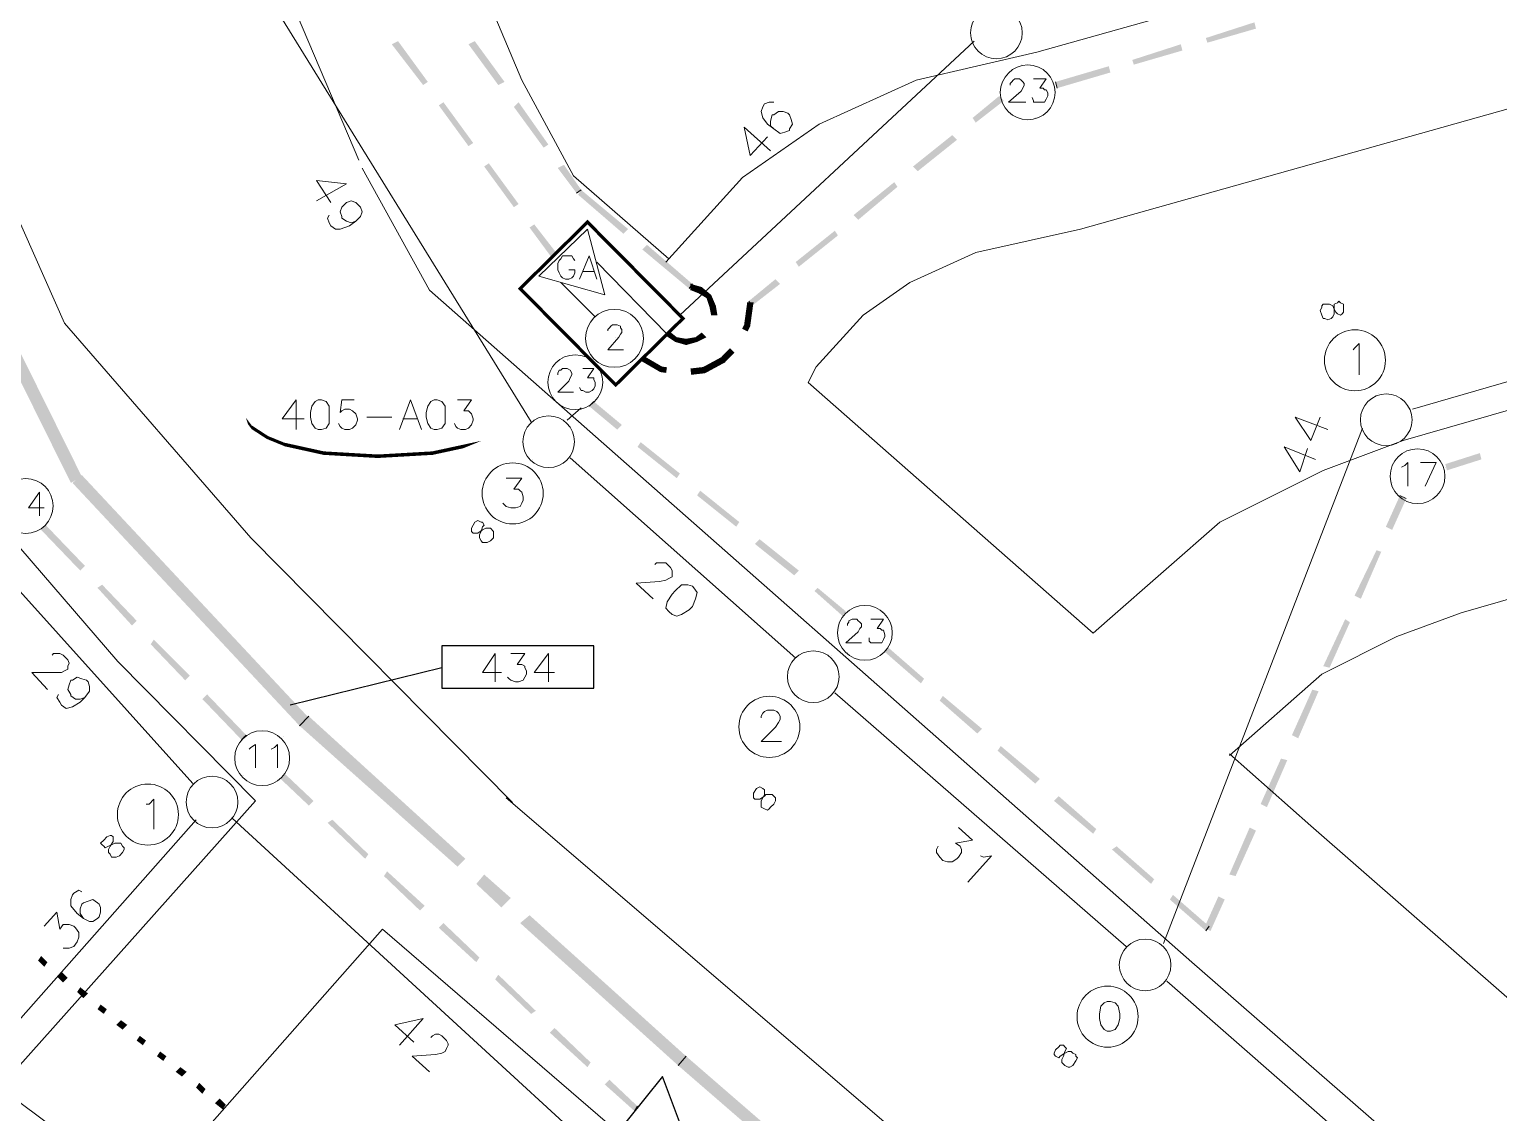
# Model space of a CAD drawing. Header units: millimetres. Extents: x -5 to 817, y 96 to 1062.
# Drawn here: x 173.2 to 250.6, y 659.4 to 716.4 of the extents above; entities that cross this region are included whole.
import ezdxf

# ---------------------------------------------------------------- set-up
doc = ezdxf.new("R2010")
doc.units = ezdxf.units.MM
for name, color, linetype, true_color in [('PDF_AERIAL', 8, 'Continuous', 0x808080), ('PDF_FEED', 11, 'Continuous', 0xff7f7f), ('PDF_HCOUNT', 8, 'Continuous', 0x808080), ('PDF_LINEEXT', 73, 'Continuous', 0xa5dd6e), ('PDF_NODEBOUNDARY', 8, 'Continuous', 0x808080), ('PDF_POLENUMBER', 8, 'Continuous', 0x808080), ('PDF_RDBKGRD', 8, 'Continuous', 0x808080), ('PDF_STRAND', 8, 'Continuous', 0x808080), ('PDF_TRUNK', 12, 'Continuous', 0xb80000), ('PDF_TRUNKEXT', 8, 'Continuous', 0x808080)]:
    doc.layers.add(name, color=color, linetype=linetype, true_color=true_color)
doc.layers.add('PDF_DISTANCE', color=7, linetype='Continuous')

msp = doc.modelspace()

# ---------------------------------------------------------------- linework, layer by layer
at = {"layer": 'PDF_AERIAL', "lineweight": 9}
for points in [[(199.666, 695.794), (185.155, 719.291), (184.083, 721.105)], [(207.498, 701.4), (222.999, 715.828)], [(212.445, 712.613), (212.198, 712.613), (211.951, 712.53), (211.868, 712.365), (211.786, 712.118), (211.868, 711.788), (212.116, 711.459), (212.445, 711.211), (212.775, 710.964), (213.022, 711.046), (213.27, 711.129), (213.27, 711.211), (213.435, 711.459), (213.352, 711.706), (213.27, 711.953), (213.187, 712.036), (212.94, 712.118), (212.693, 712.118), (212.445, 711.953), (212.363, 711.953), (212.28, 711.623), (212.28, 711.376), (212.445, 711.211)], [(212.28, 710.057), (210.879, 711.294), (211.209, 709.81), (212.116, 710.799)], [(188.371, 707.419), (189.937, 708.326), (188.371, 708.49), (189.113, 707.336)], [(190.432, 706.347), (190.185, 706.264), (189.937, 706.347), (189.69, 706.512), (189.69, 706.594), (189.607, 706.841), (189.69, 707.089), (189.855, 707.254), (189.937, 707.336), (190.185, 707.419), (190.432, 707.336), (190.597, 707.171), (190.679, 707.089), (190.762, 706.841), (190.679, 706.594), (190.432, 706.347), (190.102, 706.099), (189.607, 705.935), (189.36, 705.935), (189.113, 706.099), (189.03, 706.264), (188.948, 706.512), (189.03, 706.677)], [(246.084, 696.453), (282.526, 707.006)], [(201.562, 695.876), (202.304, 696.536)], [(241.632, 695.381), (239.9, 696.041), (240.725, 694.804), (241.22, 696.041)], [(232.975, 668.339), (243.446, 695.464)], [(240.972, 693.815), (239.323, 694.474), (240.148, 693.155), (240.56, 694.392)], [(213.6, 683.344), (201.727, 693.897)], [(181.857, 676.748), (171.304, 688.456)], [(206.179, 688.291), (206.262, 688.373), (206.427, 688.373), (206.592, 688.373), (206.756, 688.373), (207.004, 688.126), (207.086, 687.961), (207.086, 687.796), (207.086, 687.631), (206.921, 687.549), (206.756, 687.466), (206.427, 687.384), (205.19, 687.301), (206.097, 686.477)], [(174.437, 683.509), (174.52, 683.591), (174.684, 683.591), (174.849, 683.591), (175.014, 683.509), (175.262, 683.262), (175.344, 683.097), (175.262, 682.932), (175.262, 682.767), (175.097, 682.684), (174.932, 682.602), (174.602, 682.602), (173.365, 682.602), (174.19, 681.695)], [(176.168, 681.283), (175.921, 681.2), (175.674, 681.2), (175.426, 681.365), (175.426, 681.448), (175.262, 681.695), (175.344, 681.942), (175.426, 682.19), (175.509, 682.19), (175.756, 682.355), (176.004, 682.272), (176.251, 682.19), (176.333, 682.107), (176.416, 681.86), (176.416, 681.613), (176.168, 681.283), (175.921, 681.035), (175.509, 680.788), (175.179, 680.706), (174.932, 680.871), (174.849, 681.035), (174.684, 681.283), (174.767, 681.448)], [(230.996, 668.174), (215.661, 681.53)], [(171.304, 662.732), (182.022, 674.852)], [(205.025, 655.559), (183.919, 674.934)], [(222.174, 674.44), (222.916, 673.78), (222.009, 673.615), (222.257, 673.45), (222.339, 673.285), (222.339, 673.12), (222.174, 672.873), (222.092, 672.791), (221.844, 672.626), (221.597, 672.626), (221.35, 672.708), (221.185, 672.873), (221.02, 673.12), (221.02, 673.285), (221.102, 673.45)], [(223.328, 672.956), (223.493, 672.873), (223.906, 672.956), (222.669, 671.554)], [(176.004, 671.059), (175.839, 671.142), (175.591, 670.977), (175.509, 670.894), (175.426, 670.647), (175.426, 670.317), (175.756, 669.905), (176.086, 669.658), (176.416, 669.493), (176.581, 669.493), (176.828, 669.658), (176.91, 669.74), (176.993, 669.987), (176.993, 670.235), (176.91, 670.4), (176.828, 670.482), (176.581, 670.647), (176.333, 670.565), (176.086, 670.482), (176.004, 670.4), (175.921, 670.152), (175.921, 669.905), (176.086, 669.658)], [(174.025, 669.245), (174.684, 669.987), (174.849, 669.081), (175.014, 669.328), (175.179, 669.328), (175.344, 669.328), (175.591, 669.245), (175.674, 669.163), (175.839, 668.916), (175.839, 668.668), (175.756, 668.421), (175.591, 668.174), (175.344, 668.091), (175.179, 668.091), (175.014, 668.091)], [(252.35, 649.541), (233.14, 666.36)], [(192.74, 662.979), (193.977, 664.381), (192.493, 664.051), (193.482, 663.144)], [(194.389, 663.392), (194.472, 663.474), (194.637, 663.557), (194.802, 663.557), (194.966, 663.474), (195.214, 663.227), (195.296, 663.062), (195.296, 662.979), (195.214, 662.815), (195.131, 662.65), (194.966, 662.567), (194.637, 662.485), (193.4, 662.402), (194.307, 661.578)], [(196.451, 642.285), (171.551, 660.836)]]:
    msp.add_lwpolyline(points, dxfattribs=at)
msp.add_lwpolyline([(208.158, 687.137), (207.911, 687.219), (207.581, 687.219), (207.251, 686.889), (207.086, 686.724), (206.839, 686.312), (206.756, 685.982), (206.921, 685.817), (207.086, 685.652), (207.334, 685.57), (207.581, 685.652), (207.993, 685.9), (208.158, 686.065), (208.323, 686.477), (208.405, 686.807), (208.241, 687.054)], close=True, dxfattribs=at)
at = {"layer": 'PDF_DISTANCE', "color": 145, "lineweight": 25, "true_color": 0x4a8395}
msp.add_lwpolyline([(194.966, 681.777), (202.964, 681.777), (202.964, 684.004), (194.966, 684.004)], close=True, dxfattribs=at)
at = {"layer": 'PDF_DISTANCE', "lineweight": 0}
for points in [[(197.77, 682.107), (197.77, 683.591), (197.11, 682.602), (198.099, 682.602)], [(198.594, 683.591), (199.336, 683.591), (198.924, 683.014), (199.171, 683.014), (199.336, 682.932), (199.336, 682.849), (199.419, 682.684), (199.419, 682.519), (199.336, 682.355), (199.254, 682.19), (199.006, 682.107), (198.842, 682.107), (198.594, 682.19), (198.512, 682.272), (198.429, 682.355)], [(200.573, 682.107), (200.573, 683.591), (199.831, 682.602), (200.903, 682.602)]]:
    msp.add_lwpolyline(points, dxfattribs=at)
at = {"layer": 'PDF_DISTANCE', "color": 145, "lineweight": 25, "true_color": 0x4a8395}
msp.add_lwpolyline([(194.966, 682.849), (186.969, 680.871)], dxfattribs=at)
at = {"layer": 'PDF_FEED', "lineweight": 20}
for points in [[(225.472, 714.592), (225.472, 714.592)], [(227.286, 713.602), (227.286, 713.602)], [(224.4, 712.778), (224.4, 712.778)], [(226.214, 711.788), (226.214, 711.788)], [(201.315, 699.174), (201.315, 699.174)], [(203.294, 698.762), (203.294, 698.762)], [(200.82, 697.195), (200.82, 697.195)], [(202.799, 696.7), (202.799, 696.7)], [(246.001, 694.392), (246.001, 694.392)], [(247.815, 693.403), (247.815, 693.403)], [(245.012, 692.578), (245.012, 692.578)], [(174.272, 692.248), (174.272, 692.248)], [(246.826, 691.589), (246.826, 691.589)], [(173.942, 690.27), (173.942, 690.27)], [(216.155, 685.735), (216.155, 685.735)], [(218.217, 685.817), (218.217, 685.817)], [(216.32, 683.674), (216.32, 683.674)], [(218.382, 683.756), (218.382, 683.756)], [(184.496, 679.222), (184.496, 679.222)], [(186.639, 679.222), (186.639, 679.222)], [(184.496, 677.16), (184.496, 677.16)], [(186.557, 677.078), (186.557, 677.078)]]:
    msp.add_lwpolyline(points, dxfattribs=at)
at = {"layer": 'PDF_FEED', "color": 7, "lineweight": 9}
for points in [[(224.895, 713.52), (224.895, 713.602), (224.977, 713.685), (225.06, 713.767), (225.142, 713.85), (225.39, 713.85), (225.472, 713.767), (225.554, 713.685), (225.637, 713.602), (225.637, 713.52), (225.554, 713.355), (225.472, 713.19), (224.812, 712.613), (225.719, 712.613)], [(226.132, 713.85), (226.791, 713.85), (226.461, 713.355), (226.626, 713.355), (226.709, 713.272), (226.791, 713.272), (226.874, 713.107), (226.874, 712.943), (226.791, 712.778), (226.709, 712.613), (226.544, 712.613), (226.297, 712.613), (226.132, 712.613), (226.132, 712.695), (226.049, 712.86)], [(201.068, 698.267), (201.068, 698.349), (201.15, 698.514), (201.232, 698.514), (201.315, 698.597), (201.562, 698.597), (201.727, 698.514), (201.81, 698.349), (201.81, 698.267), (201.727, 698.102), (201.645, 697.937), (201.068, 697.36), (201.892, 697.36)], [(202.387, 698.597), (202.964, 698.597), (202.634, 698.102), (202.799, 698.102), (202.964, 698.102), (202.964, 698.02), (203.046, 697.855), (203.046, 697.69), (202.964, 697.525), (202.881, 697.442), (202.717, 697.36), (202.552, 697.36), (202.387, 697.442), (202.304, 697.442), (202.222, 697.607)], [(245.507, 693.403), (245.672, 693.485), (245.837, 693.65), (245.837, 692.413)], [(246.743, 692.413), (247.321, 693.65), (246.496, 693.65)], [(173.777, 690.847), (173.777, 692.083), (173.2, 691.259), (174.025, 691.259)], [(216.32, 685.075), (216.32, 685.158), (216.403, 685.24), (216.403, 685.323), (216.568, 685.405), (216.815, 685.405), (216.898, 685.323), (216.98, 685.24), (217.062, 685.158), (217.062, 684.993), (216.98, 684.91), (216.898, 684.746), (216.238, 684.168), (217.062, 684.168)], [(217.557, 685.405), (218.217, 685.405), (217.887, 684.91), (218.052, 684.91), (218.134, 684.828), (218.217, 684.828), (218.299, 684.581), (218.299, 684.498), (218.217, 684.333), (218.134, 684.168), (217.969, 684.168), (217.722, 684.168), (217.557, 684.168), (217.475, 684.251), (217.475, 684.416)], [(184.825, 678.562), (184.908, 678.644), (185.155, 678.809), (185.155, 677.573)], [(185.98, 678.562), (186.145, 678.644), (186.31, 678.809), (186.31, 677.573)]]:
    msp.add_lwpolyline(points, dxfattribs=at)
at = {"layer": 'PDF_FEED', "lineweight": 0}
for points in [[(227.368, 713.355), (227.286, 713.685)], [(202.304, 707.996), (202.057, 707.831)], [(208.158, 703.049), (207.993, 702.802)], [(208.076, 703.049), (208.076, 702.719)], [(211.374, 702.06), (211.044, 702.06)], [(211.291, 701.895), (211.126, 702.142)], [(202.717, 696.618), (202.964, 696.865)], [(245.424, 691.919), (245.754, 691.754)], [(184.661, 679.304), (184.413, 679.057)], [(235.366, 669.245), (235.201, 668.998)], [(205.272, 659.764), (205.108, 659.517)]]:
    msp.add_lwpolyline(points, dxfattribs=at)
at = {"layer": 'PDF_FEED', "color": 7, "lineweight": 0}
for points in [[(201.975, 704.286), (201.892, 704.368), (201.81, 704.533), (201.645, 704.533), (201.48, 704.533), (201.315, 704.533), (201.232, 704.368), (201.15, 704.286), (201.068, 704.121), (201.068, 703.791), (201.15, 703.626), (201.232, 703.461), (201.315, 703.379), (201.48, 703.296), (201.645, 703.296), (201.81, 703.379), (201.892, 703.461), (201.975, 703.626), (201.975, 703.791), (201.645, 703.791)], [(202.222, 703.296), (202.717, 704.533), (203.129, 703.296)], [(202.387, 703.708), (202.964, 703.708)]]:
    msp.add_lwpolyline(points, dxfattribs=at)
at = {"layer": 'PDF_FEED', "lineweight": 0}
for points, const_width in [([(210.92, 700.617), (211.044, 700.864), (211.209, 702.06)], 0.327), ([(208.076, 698.432), (208.776, 698.514), (209.766, 699.05), (210.26, 699.545)], 0.335), ([(205.52, 699.133), (206.509, 698.556), (206.798, 698.514)], 0.297)]:
    msp.add_lwpolyline(points, dxfattribs=dict(at, const_width=const_width))
at = {"layer": 'PDF_FEED', "lineweight": 20}
for centre in [(225.819, 713.131), (201.991, 697.877), (246.349, 692.93), (173.05, 691.364), (217.244, 684.685), (185.501, 678.089)]:
    msp.add_circle(centre, 1.443, dxfattribs=at)
at = {"layer": 'PDF_FEED', "transparency": 33554559}
for points in [[(237.757, 716.818), (235.283, 715.746), (235.201, 715.993)], [(237.839, 716.488), (237.757, 716.818), (235.283, 715.746)], [(194.224, 713.685), (192.328, 715.663), (192.658, 715.828)], [(196.698, 715.828), (196.368, 715.663), (198.264, 713.685)], [(193.977, 713.52), (194.224, 713.685), (192.328, 715.663)], [(196.368, 715.663), (198.264, 713.685), (197.935, 713.52)], [(233.882, 715.663), (231.408, 714.592), (231.326, 714.839)], [(233.964, 715.334), (233.882, 715.663), (231.408, 714.592)], [(230.089, 714.509), (227.368, 713.355), (227.286, 713.685)], [(230.172, 714.179), (230.089, 714.509), (227.368, 713.355)], [(224.318, 712.943), (223.081, 711.541), (222.916, 711.788)], [(224.565, 712.695), (224.318, 712.943), (223.081, 711.541)], [(196.615, 710.469), (194.802, 712.448), (195.049, 712.613)], [(196.368, 710.304), (196.615, 710.469), (194.802, 712.448)], [(199.006, 712.613), (198.759, 712.365), (200.573, 710.387)], [(198.759, 712.365), (200.573, 710.387), (200.326, 710.222)], [(221.844, 710.881), (220.031, 708.985), (219.783, 709.232)], [(222.092, 710.634), (221.844, 710.881), (220.031, 708.985)], [(199.006, 707.254), (197.193, 709.232), (197.44, 709.397)], [(198.759, 707.089), (199.006, 707.254), (197.193, 709.232)], [(201.397, 709.315), (201.068, 709.15), (202.304, 707.996)], [(201.068, 709.15), (202.304, 707.996), (202.057, 707.831)], [(218.794, 708.408), (216.898, 706.429), (216.65, 706.677)], [(218.959, 708.161), (218.794, 708.408), (216.898, 706.429)], [(202.304, 707.996), (202.139, 707.748), (204.778, 705.935)], [(202.139, 707.748), (204.778, 705.935), (204.53, 705.687)], [(200.985, 704.698), (199.584, 706.017), (199.831, 706.182)], [(200.738, 704.451), (200.985, 704.698), (199.584, 706.017)], [(215.661, 705.852), (213.765, 703.956), (213.6, 704.203)], [(215.826, 705.605), (215.661, 705.852), (213.765, 703.956)], [(205.767, 705.11), (205.52, 704.863), (208.158, 703.049)], [(205.52, 704.863), (208.158, 703.049), (207.993, 702.802)], [(208.653, 702.884), (208.488, 702.554), (208.076, 703.049)], [(208.488, 702.554), (208.076, 703.049), (208.076, 702.719)], [(208.9, 702.307), (208.653, 702.884), (208.488, 702.554)], [(209.147, 702.472), (208.9, 702.307), (208.653, 702.884)], [(212.528, 703.296), (211.291, 701.895), (211.126, 702.142)], [(212.775, 703.049), (212.528, 703.296), (211.291, 701.895)], [(209.065, 701.812), (209.147, 702.472), (208.9, 702.307)], [(209.395, 701.895), (209.065, 701.812), (209.147, 702.472)], [(209.147, 701.4), (209.395, 701.895), (209.065, 701.812)], [(209.477, 701.4), (209.147, 701.4), (209.395, 701.895)], [(206.756, 700.328), (206.921, 700.575), (207.251, 699.998)], [(206.921, 700.575), (207.251, 699.998), (207.334, 700.246)], [(208.323, 700.246), (208.9, 700.246), (208.653, 700.493)], [(207.251, 699.998), (207.334, 700.246), (207.828, 699.833)], [(207.334, 700.246), (207.828, 699.833), (207.828, 700.163)], [(207.828, 700.163), (208.405, 699.998), (208.323, 700.246)], [(207.828, 699.833), (207.828, 700.163), (208.405, 699.998)], [(208.405, 699.998), (208.323, 700.246), (208.9, 700.246)], [(204.448, 695.629), (202.717, 696.618), (202.964, 696.865)], [(204.201, 695.381), (204.448, 695.629), (202.717, 696.618)], [(207.498, 693.073), (205.272, 694.474), (205.437, 694.722)], [(207.334, 692.825), (207.498, 693.073), (205.272, 694.474)], [(247.815, 693.567), (247.898, 693.238), (249.629, 694.145)], [(247.898, 693.238), (249.629, 694.145), (249.712, 693.815)], [(210.631, 690.517), (208.405, 691.919), (208.57, 692.166)], [(210.467, 690.27), (210.631, 690.517), (208.405, 691.919)], [(244.682, 690.27), (245.012, 690.105), (245.424, 691.919)], [(245.012, 690.105), (245.424, 691.919), (245.754, 691.754)], [(174.107, 690.352), (173.86, 690.105), (176.168, 688.208)], [(173.86, 690.105), (176.168, 688.208), (175.921, 687.961)], [(213.765, 687.961), (211.456, 689.363), (211.703, 689.61)], [(213.517, 687.714), (213.765, 687.961), (211.456, 689.363)], [(243.033, 686.642), (243.363, 686.477), (244.188, 689.033)], [(243.363, 686.477), (244.188, 689.033), (244.435, 688.95)], [(177.075, 687.219), (176.828, 687.054), (178.889, 685.323)], [(176.828, 687.054), (178.889, 685.323), (178.642, 685.075)], [(216.238, 685.817), (214.589, 686.889), (214.754, 687.054)], [(216.073, 685.57), (216.238, 685.817), (214.589, 686.889)], [(241.384, 682.932), (241.714, 682.849), (242.539, 685.405)], [(241.714, 682.849), (242.539, 685.405), (242.786, 685.24)], [(179.796, 684.333), (179.631, 684.086), (181.692, 682.437)], [(179.631, 684.086), (181.692, 682.437), (181.445, 682.19)], [(218.464, 683.921), (218.299, 683.674), (220.36, 682.272)], [(218.299, 683.674), (220.36, 682.272), (220.195, 682.025)], [(239.735, 679.304), (240.065, 679.139), (240.807, 681.695)], [(240.065, 679.139), (240.807, 681.695), (241.137, 681.613)], [(182.599, 681.448), (182.352, 681.2), (184.661, 679.304)], [(182.352, 681.2), (184.661, 679.304), (184.413, 679.057)], [(221.35, 681.365), (221.185, 681.118), (223.411, 679.634)], [(221.185, 681.118), (223.411, 679.634), (223.164, 679.386)], [(224.4, 678.727), (224.235, 678.48), (226.461, 676.996)], [(224.235, 678.48), (226.461, 676.996), (226.214, 676.748)], [(238.086, 675.676), (238.416, 675.511), (239.158, 678.067)], [(238.416, 675.511), (239.158, 678.067), (239.488, 677.985)], [(186.722, 677.243), (186.474, 676.996), (188.206, 675.841)], [(186.474, 676.996), (188.206, 675.841), (187.958, 675.594)], [(227.451, 676.089), (227.203, 675.841), (229.43, 674.357)], [(227.203, 675.841), (229.43, 674.357), (229.265, 674.11)], [(189.195, 674.852), (188.948, 674.687), (191.091, 673.038)], [(188.948, 674.687), (191.091, 673.038), (190.927, 672.791)], [(236.438, 671.966), (236.767, 671.884), (237.509, 674.44)], [(236.767, 671.884), (237.509, 674.44), (237.839, 674.275)], [(230.501, 673.45), (230.254, 673.285), (232.48, 671.719)], [(230.254, 673.285), (232.48, 671.719), (232.315, 671.472)], [(192.081, 672.131), (191.916, 671.884), (194.06, 670.317)], [(191.916, 671.884), (194.06, 670.317), (193.812, 670.07)], [(233.469, 670.894), (233.305, 670.647), (235.366, 669.245)], [(233.305, 670.647), (235.366, 669.245), (235.201, 668.998)], [(235.118, 669.163), (235.448, 668.998), (235.86, 670.812)], [(235.448, 668.998), (235.86, 670.812), (236.19, 670.647)], [(195.049, 669.41), (194.802, 669.163), (196.945, 667.597)], [(194.802, 669.163), (196.945, 667.597), (196.78, 667.349)], [(197.935, 666.69), (197.77, 666.442), (199.913, 664.793)], [(197.77, 666.442), (199.913, 664.793), (199.666, 664.628)], [(200.903, 663.886), (200.655, 663.639), (202.799, 662.073)], [(200.655, 663.639), (202.799, 662.073), (202.634, 661.825)], [(203.788, 661.166), (203.541, 660.918), (205.272, 659.764)], [(203.541, 660.918), (205.272, 659.764), (205.108, 659.517)]]:
    msp.add_solid(points, dxfattribs=at)
at = {"layer": 'PDF_HCOUNT', "lineweight": 9}
for points in [[(242.951, 699.586), (243.033, 699.669), (243.281, 699.916), (243.281, 698.267)], [(198.347, 692.825), (199.171, 692.825), (198.759, 692.248), (199.006, 692.248), (199.089, 692.166), (199.171, 692.083), (199.254, 691.836), (199.254, 691.671), (199.171, 691.506), (199.089, 691.341), (198.842, 691.259), (198.594, 691.259), (198.347, 691.341), (198.264, 691.424), (198.182, 691.506)], [(211.786, 680.211), (211.786, 680.293), (211.868, 680.458), (211.951, 680.541), (212.116, 680.623), (212.445, 680.623), (212.61, 680.541), (212.693, 680.458), (212.775, 680.293), (212.775, 680.129), (212.693, 679.964), (212.528, 679.716), (211.786, 678.974), (212.858, 678.974)], [(179.384, 675.676), (179.549, 675.676), (179.796, 675.924), (179.796, 674.357)]]:
    msp.add_lwpolyline(points, dxfattribs=at)
msp.add_lwpolyline([(230.007, 665.288), (229.842, 665.206), (229.677, 665.041), (229.594, 664.628), (229.594, 664.381), (229.677, 664.051), (229.842, 663.804), (230.007, 663.721), (230.172, 663.721), (230.419, 663.804), (230.584, 664.051), (230.666, 664.381), (230.666, 664.628), (230.584, 665.041), (230.419, 665.206), (230.172, 665.288)], close=True, dxfattribs=at)
for centre in [(243.051, 699.032), (198.693, 692.023), (212.215, 679.738), (179.482, 675.121), (230.024, 664.485)]:
    msp.add_circle(centre, 1.608, dxfattribs=at)
at = {"layer": 'PDF_LINEEXT', "lineweight": 25}
msp.add_lwpolyline([(206.592, 661.33), (203.788, 657.868), (208.158, 657.126)], close=True, dxfattribs=at)
at = {"layer": 'PDF_NODEBOUNDARY', "transparency": 33554559}
for points in [[(173.86, 667.679), (173.695, 667.432), (174.19, 667.349)], [(173.695, 667.432), (174.19, 667.349), (174.025, 667.102)], [(174.932, 666.854), (174.684, 666.607), (175.262, 666.525)], [(174.684, 666.607), (175.262, 666.525), (175.014, 666.277)], [(175.921, 666.03), (175.756, 665.783), (176.333, 665.7)], [(175.756, 665.783), (176.333, 665.7), (176.086, 665.453)], [(176.993, 665.123), (176.828, 664.876), (177.323, 664.876)], [(176.828, 664.876), (177.323, 664.876), (177.158, 664.628)], [(178.065, 664.299), (177.817, 664.051), (178.395, 664.051)], [(177.817, 664.051), (178.395, 664.051), (178.147, 663.804)], [(179.054, 663.474), (178.889, 663.227), (179.384, 663.227)], [(178.889, 663.227), (179.384, 663.227), (179.219, 662.979)], [(180.126, 662.65), (179.961, 662.402), (180.456, 662.402)], [(179.961, 662.402), (180.456, 662.402), (180.291, 662.155)], [(181.198, 661.825), (180.95, 661.578), (181.528, 661.578)], [(180.95, 661.578), (181.528, 661.578), (181.28, 661.33)], [(182.187, 661.001), (182.022, 660.753), (182.517, 660.671)], [(182.022, 660.753), (182.517, 660.671), (182.352, 660.424)], [(183.259, 660.176), (183.012, 659.929), (183.589, 659.846)], [(183.012, 659.929), (183.589, 659.846), (183.424, 659.599)]]:
    msp.add_solid(points, dxfattribs=at)
at = {"layer": 'PDF_POLENUMBER', "lineweight": 9}
for points in [[(242.456, 701.977), (242.291, 702.06), (242.209, 702.142), (242.126, 702.06), (241.962, 701.977), (241.962, 701.895), (241.962, 701.647), (241.962, 701.482), (241.879, 701.318), (241.797, 701.235), (241.632, 701.153), (241.467, 701.235), (241.384, 701.235), (241.302, 701.4), (241.22, 701.647), (241.302, 701.812), (241.302, 701.895), (241.384, 701.977), (241.549, 701.977), (241.714, 701.977), (241.879, 701.895), (241.962, 701.73), (242.044, 701.565), (242.126, 701.482), (242.291, 701.4), (242.374, 701.482), (242.456, 701.565), (242.456, 701.73)], [(196.615, 690.352), (196.533, 690.187), (196.533, 690.022), (196.615, 689.94), (196.78, 689.94), (196.863, 689.94), (197.11, 690.105), (197.275, 690.187), (197.44, 690.187), (197.522, 690.187), (197.687, 690.022), (197.687, 689.94), (197.687, 689.857), (197.687, 689.692), (197.522, 689.528), (197.357, 689.445), (197.275, 689.445), (197.11, 689.445), (197.028, 689.528), (196.945, 689.692), (196.945, 689.857), (197.028, 690.022), (197.11, 690.27), (197.193, 690.352), (197.11, 690.517), (197.028, 690.517), (196.863, 690.599), (196.698, 690.517)], [(211.374, 676.253), (211.374, 676.089), (211.374, 676.006), (211.456, 675.924), (211.621, 675.924), (211.703, 675.924), (211.951, 676.089), (212.033, 676.171), (212.198, 676.171), (212.363, 676.171), (212.528, 676.006), (212.528, 675.924), (212.528, 675.841), (212.445, 675.676), (212.28, 675.511), (212.198, 675.429), (212.116, 675.347), (211.951, 675.429), (211.786, 675.511), (211.786, 675.676), (211.786, 675.841), (211.868, 676.006), (211.951, 676.171), (211.951, 676.336), (211.951, 676.418), (211.868, 676.501), (211.703, 676.583), (211.538, 676.501)], [(177.158, 673.78), (176.993, 673.615), (177.075, 673.533), (177.158, 673.45), (177.24, 673.368), (177.405, 673.45), (177.57, 673.533), (177.735, 673.615), (177.9, 673.615), (178.065, 673.615), (178.147, 673.45), (178.23, 673.368), (178.23, 673.285), (178.147, 673.12), (177.982, 672.956), (177.817, 672.873), (177.735, 672.873), (177.57, 672.873), (177.488, 673.038), (177.405, 673.12), (177.405, 673.285), (177.488, 673.45), (177.653, 673.698), (177.653, 673.78), (177.653, 673.945), (177.57, 674.027), (177.488, 674.027), (177.323, 673.945)], [(227.286, 662.732), (227.203, 662.567), (227.203, 662.485), (227.286, 662.402), (227.451, 662.32), (227.533, 662.402), (227.781, 662.567), (227.945, 662.65), (228.11, 662.65), (228.193, 662.567), (228.358, 662.485), (228.358, 662.402), (228.44, 662.32), (228.358, 662.155), (228.193, 661.908), (228.028, 661.825), (227.945, 661.825), (227.781, 661.908), (227.698, 661.99), (227.616, 662.073), (227.616, 662.237), (227.698, 662.402), (227.781, 662.65), (227.863, 662.815), (227.781, 662.897), (227.698, 662.979), (227.533, 662.979), (227.451, 662.897)]]:
    msp.add_lwpolyline(points, close=True, dxfattribs=at)
at = {"layer": 'PDF_RDBKGRD', "lineweight": 0}
for points in [[(155.309, 673.45), (170.562, 659.517), (185.155, 675.841), (177.9, 683.179), (167.017, 695.794), (159.761, 711.953), (157.618, 719.291), (149.373, 746.993), (140.799, 775.685), (112.024, 871.819), (107.82, 879.322), (101.801, 885.835), (95.205, 888.308), (62.309, 891.194), (56.29, 891.689), (48.375, 895.234), (44.005, 901.665), (35.101, 937.942), (32.215, 941.982), (27.268, 942.311), (8.058, 935.551)], [(206.921, 704.368), (201.892, 708.738), (199.171, 713.767), (196.863, 719.291), (195.379, 722.589), (280.217, 746.993), (319.215, 758.206), (323.172, 746.993), (324.656, 742.871), (240.642, 719.291), (226.297, 715.251), (219.948, 713.767), (214.836, 711.459), (210.796, 708.655), (206.756, 704.203)], [(198.677, 675.759), (184.908, 689.692), (175.097, 700.988), (168.748, 715.251), (161.245, 740.48), (176.086, 744.685), (177.982, 738.996), (186.474, 719.291), (190.597, 709.562)], [(236.438, 678.315), (240.725, 674.522), (258.863, 658.692), (270.488, 650.2), (278.403, 647.479), (290.688, 644.511), (295.965, 643.439), (300.664, 642.78), (306.188, 643.192), (315.999, 643.769), (324.491, 644.841), (354.997, 647.15), (358.295, 648.056), (335.952, 710.881), (248.64, 685.735), (245.259, 684.498), (241.302, 682.519), (236.438, 678.232)], [(198.347, 676.006), (241.467, 639.07), (261.749, 623.817), (307.013, 610.873), (361.428, 615.572), (369.59, 617.386), (361.675, 639.07), (356.646, 637.751), (325.481, 635.36), (316.824, 634.288), (306.848, 633.711), (300.417, 633.216), (294.316, 633.958), (288.544, 635.195), (275.683, 638.328), (266.036, 641.626), (252.927, 651.272), (234.459, 667.349), (194.307, 702.719), (190.762, 709.15)], [(367.364, 607.245), (372.393, 608.482), (378.907, 593.311), (361.345, 588.942), (313.279, 585.314), (284.504, 586.056), (242.456, 601.144), (179.301, 654.9), (191.833, 669.081), (204.201, 658.445)]]:
    msp.add_lwpolyline(points, dxfattribs=at)
msp.add_lwpolyline([(330.593, 719.291), (332.819, 719.868), (327.789, 733.802), (276.012, 719.291), (228.605, 705.935), (223.081, 704.698), (219.618, 703.131), (217.145, 701.4), (214.671, 698.679), (214.259, 697.855), (229.265, 684.663), (230.007, 685.323), (235.943, 690.517), (241.384, 693.238), (245.589, 694.804)], close=True, dxfattribs=at)
at = {"layer": 'PDF_STRAND', "lineweight": 9}
for points in [[(222.999, 715.828), (222.999, 715.828)], [(222.999, 715.828), (222.999, 715.828)], [(222.999, 715.828), (222.999, 715.828)], [(224.73, 715.004), (224.73, 715.004)], [(224.73, 715.004), (224.73, 715.004)], [(224.73, 715.004), (224.73, 715.004)], [(244.27, 697.278), (244.27, 697.278)], [(244.27, 697.278), (244.27, 697.278)], [(246.084, 696.453), (246.084, 696.453)], [(246.084, 696.453), (246.084, 696.453)], [(199.666, 695.794), (199.666, 695.794)], [(199.666, 695.794), (199.666, 695.794)], [(201.562, 695.876), (201.562, 695.876)], [(201.562, 695.876), (201.562, 695.876)], [(201.562, 695.876), (201.562, 695.876)], [(243.446, 695.464), (243.446, 695.464)], [(243.446, 695.464), (243.446, 695.464)], [(243.446, 695.464), (243.446, 695.464)], [(245.259, 694.639), (245.259, 694.639)], [(245.259, 694.639), (245.259, 694.639)], [(245.259, 694.639), (245.259, 694.639)], [(199.748, 693.815), (199.748, 693.815)], [(199.748, 693.815), (199.748, 693.815)], [(201.727, 693.897), (201.727, 693.897)], [(201.727, 693.897), (201.727, 693.897)], [(201.727, 693.897), (201.727, 693.897)], [(213.6, 683.344), (213.6, 683.344)], [(213.6, 683.344), (213.6, 683.344)], [(215.496, 683.509), (215.496, 683.509)], [(215.496, 683.509), (215.496, 683.509)], [(215.496, 683.509), (215.496, 683.509)], [(213.682, 681.448), (213.682, 681.448)], [(213.682, 681.448), (213.682, 681.448)], [(215.661, 681.53), (215.661, 681.53)], [(215.661, 681.53), (215.661, 681.53)], [(215.661, 681.53), (215.661, 681.53)], [(181.857, 676.748), (181.857, 676.748)], [(181.857, 676.748), (181.857, 676.748)], [(183.836, 676.913), (183.836, 676.913)], [(183.836, 676.913), (183.836, 676.913)], [(182.022, 674.852), (182.022, 674.852)], [(182.022, 674.852), (182.022, 674.852)], [(182.022, 674.852), (182.022, 674.852)], [(183.919, 674.934), (183.919, 674.934)], [(183.919, 674.934), (183.919, 674.934)], [(183.919, 674.934), (183.919, 674.934)], [(230.996, 668.174), (230.996, 668.174)], [(230.996, 668.174), (230.996, 668.174)], [(232.975, 668.339), (232.975, 668.339)], [(232.975, 668.339), (232.975, 668.339)], [(232.975, 668.339), (232.975, 668.339)], [(233.14, 666.36), (233.14, 666.36)], [(233.14, 666.36), (233.14, 666.36)], [(233.14, 666.36), (233.14, 666.36)], [(231.243, 666.195), (231.243, 666.195)], [(231.243, 666.195), (231.243, 666.195)]]:
    msp.add_lwpolyline(points, dxfattribs=at)
for centre, radius in [((224.17, 716.264), 1.36), ((244.7, 695.898), 1.361), ((200.589, 694.744), 1.36), ((214.523, 682.377), 1.36), ((182.862, 675.78), 1.36), ((232.003, 667.206), 1.36)]:
    msp.add_circle(centre, radius, dxfattribs=at)
at = {"layer": 'PDF_TRUNK', "lineweight": 0}
for points in [[(187.464, 679.799), (187.958, 680.293)], [(207.416, 661.908), (207.828, 662.402)]]:
    msp.add_lwpolyline(points, dxfattribs=at)
at = {"layer": 'PDF_TRUNK', "transparency": 33554559}
for points in [[(176.004, 692.908), (170.397, 702.719), (170.974, 703.049)], [(175.426, 692.578), (176.004, 692.908), (170.397, 702.719)], [(187.958, 680.211), (175.509, 692.578), (176.004, 692.99)], [(187.464, 679.799), (187.958, 680.211), (175.509, 692.578)], [(196.203, 672.791), (187.464, 679.799), (187.958, 680.293)], [(195.791, 672.378), (196.203, 672.791), (187.464, 679.799)], [(198.594, 670.73), (196.78, 671.472), (197.193, 671.966)], [(198.099, 670.235), (198.594, 670.73), (196.78, 671.472)], [(207.828, 662.402), (199.089, 669.41), (199.584, 669.823)], [(207.416, 661.908), (207.828, 662.402), (199.089, 669.41)], [(213.352, 657.62), (207.416, 661.908), (207.828, 662.402)], [(212.94, 657.126), (213.352, 657.62), (207.416, 661.908)]]:
    msp.add_solid(points, dxfattribs=at)
at = {"layer": 'PDF_TRUNKEXT', "lineweight": 0, "const_width": 0.173}
msp.add_lwpolyline([(207.663, 701.235), (202.634, 706.306), (199.089, 702.802), (204.118, 697.731)], close=True, dxfattribs=at)
at = {"layer": 'PDF_TRUNKEXT', "lineweight": 9}
for points in [[(202.634, 705.935), (200.078, 703.461), (203.541, 702.472)], [(188.453, 696.948), (188.288, 696.865), (188.123, 696.618), (188.041, 696.288), (188.041, 696.041), (188.123, 695.711), (188.288, 695.464), (188.453, 695.381), (188.618, 695.381), (188.865, 695.464), (189.03, 695.711), (189.03, 696.041), (189.03, 696.288), (189.03, 696.618), (188.865, 696.865), (188.618, 696.948)], [(194.554, 696.948), (194.389, 696.865), (194.224, 696.618), (194.142, 696.288), (194.142, 696.041), (194.224, 695.711), (194.389, 695.464), (194.554, 695.381), (194.719, 695.381), (194.966, 695.464), (195.131, 695.711), (195.131, 696.041), (195.131, 696.288), (195.131, 696.618), (194.966, 696.865), (194.719, 696.948)]]:
    msp.add_lwpolyline(points, close=True, dxfattribs=at)
for points in [[(203.129, 704.203), (206.839, 700.411)], [(203.046, 701.318), (201.232, 703.131)], [(204.118, 700.246), (204.118, 700.246)], [(187.299, 695.381), (187.299, 696.948), (186.557, 695.958), (187.711, 695.958)], [(190.349, 696.948), (189.69, 696.948), (189.607, 696.288), (189.69, 696.371), (189.855, 696.453), (190.102, 696.453), (190.267, 696.371), (190.432, 696.206), (190.514, 695.958), (190.514, 695.876), (190.432, 695.629), (190.267, 695.464), (190.102, 695.381), (189.855, 695.381), (189.69, 695.464), (189.607, 695.546), (189.525, 695.711)], [(192.74, 695.381), (193.318, 696.948), (193.895, 695.381)], [(195.791, 696.948), (196.533, 696.948), (196.121, 696.371), (196.368, 696.371), (196.451, 696.288), (196.533, 696.206), (196.615, 695.958), (196.615, 695.876), (196.533, 695.629), (196.368, 695.464), (196.203, 695.381), (195.956, 695.381), (195.791, 695.464), (195.709, 695.546), (195.626, 695.711)], [(191.009, 696.041), (192.328, 696.041)], [(192.905, 695.958), (193.647, 695.958)]]:
    msp.add_lwpolyline(points, dxfattribs=at)
at = {"layer": 'PDF_TRUNKEXT', "color": 7, "lineweight": 9}
msp.add_lwpolyline([(203.706, 700.575), (203.706, 700.658), (203.788, 700.74), (203.871, 700.823), (203.953, 700.905), (204.201, 700.905), (204.365, 700.823), (204.365, 700.74), (204.448, 700.658), (204.448, 700.493), (204.365, 700.411), (204.283, 700.246), (203.706, 699.586), (204.53, 699.586)], dxfattribs=at)
at = {"layer": 'PDF_TRUNKEXT', "lineweight": 0}
msp.add_lwpolyline([(184.702, 695.835, 0.115, 0.115, 0), (184.949, 695.505, 0.165, 0.165, 0), (185.774, 694.969, 0.165, 0.165, 0), (186.681, 694.598, 0.184, 0.184, 0), (188.742, 694.145, 0.184, 0.184, 0), (191.586, 693.98, 0.184, 0.184, 0), (194.472, 694.145, 0.184, 0.184, 0), (196.574, 694.598, 0, 0, 0), (197.481, 694.969, 0, 0, 0), (198.306, 695.505, 0, 0, 0), (198.512, 695.835, 0, 0, 0), (198.594, 696.206, 0, 0, 0), (198.512, 696.577, 0, 0, 0), (198.306, 696.865, 0, 0, 0), (197.481, 697.36, 0, 0, 0), (196.574, 697.772, 0, 0, 0), (194.472, 698.226, 0, 0, 0), (191.586, 698.432, 0, 0, 0), (188.742, 698.226, 0, 0, 0), (186.681, 697.772, 0, 0, 0), (185.774, 697.36, 0, 0, 0), (184.949, 696.865, 0, 0, 0), (184.702, 696.577, 0, 0, 0), (184.578, 696.206, 0, 0, 0)], format="xyseb", close=True, dxfattribs=at)
at = {"layer": 'PDF_TRUNKEXT', "lineweight": 9}
msp.add_circle((204.052, 700.186), 1.525, dxfattribs=at)

doc.saveas('drawing.dxf')
